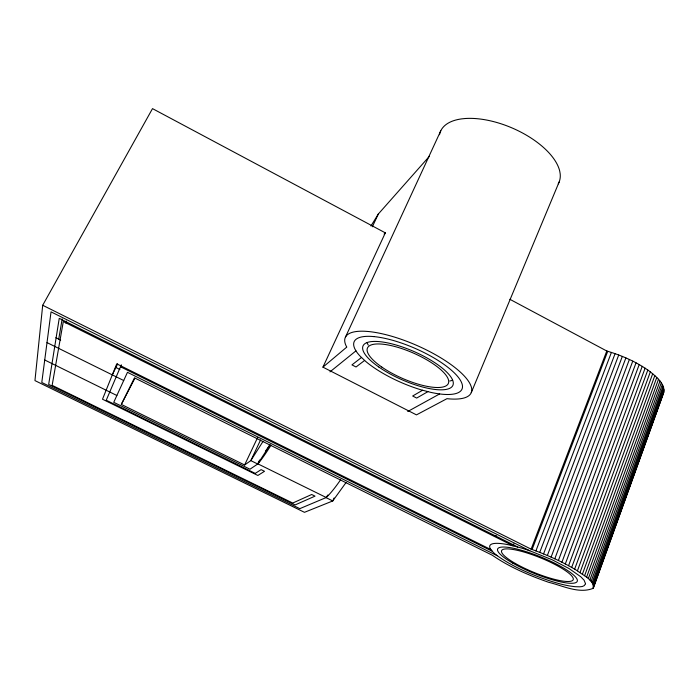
<?xml version="1.0" encoding="UTF-8"?>
<svg xmlns="http://www.w3.org/2000/svg" width="699" height="699" viewBox="0 0 699 699"><rect width="100%" height="100%" fill="white"/><g stroke="black" fill="none" stroke-linecap="round" stroke-linejoin="round"><path stroke-width="1.05" d="M322.938 367.15L346.783 347.088L346.494 346.608A68.755 21.494 23.7 0 1 364.703 331.256L367.936 331.475A68.755 21.494 23.7 0 1 470.41 384.599L471.143 386.416A68.755 21.494 23.7 0 1 447.814 398.762L446.984 398.666L416.464 414.874L322.938 367.15L385.332 232.854L152.504 108.625L42.7 305.262L34.95 380.597L304.467 512.323L332.759 500.947L346.049 482.537M263.042 441.375L250.819 460.615L244.615 464.984L121.32 404.415L134.47 377.853L492.323 555.242C509.536 567.134 528.986 575.408 548.663 582.302C562.712 585.683 578.833 594.054 593.067 588.383L662.879 394.664C667.117 385.271 656.711 377.172 650.35 371.877C637.348 362.204 622.267 355.599 606.784 351.012L509.886 299.303M58.733 339.146L62.167 318.936M65.889 323.148L66.274 321.033M593.067 588.383C594.866 579.925 582.774 575.399 577.426 570.838C562.87 561.9 547.16 554.954 531.126 549.152L42.7 305.262M592.883 583.892L663.648 387.796M593.416 584.984L663.971 389.326M596.43 577.741L599.017 570.585M603.438 558.318L605.282 553.206M609.703 540.93L611.546 535.818M613.39 530.707L614.491 527.64M618.912 515.373L620.756 510.261M623.709 502.083L627.02 492.882M629.974 484.704L633.285 475.503M636.972 465.281L639.55 458.125M643.971 445.857L645.815 440.746M650.236 428.478L651.346 425.411M653.189 420.3L655.033 415.189M657.243 409.055L661.298 397.81M593.696 585.98L664.05 390.785M593.521 587.684L663.893 392.165M588.305 578.72L659.987 381.069M589.816 580.126L661.263 382.825M591.083 581.463L662.294 384.537M592.105 582.721L663.089 386.197M584.6 575.714L656.772 377.451M586.566 577.252L658.493 379.277M577.426 570.838L650.35 371.877M580.021 572.507L652.691 373.747M582.416 574.132L654.841 375.599M571.686 567.422L645.107 368.181M574.648 569.143L647.816 370.024M568.567 565.692L642.232 366.363M561.909 562.232L636.046 362.825M565.308 563.962L639.209 364.572M554.788 558.807L629.371 359.487M558.396 560.511L632.761 361.13M551.1 557.138L625.885 357.914M543.56 553.923L618.72 354.996M547.352 555.504L622.328 356.411M539.742 552.385L615.076 353.659M532.105 549.501L607.737 351.282M535.915 550.908L611.407 352.418M531.126 549.152L606.784 351.012M513.852 543.813L513.083 545.788L63.294 321.557L52.145 385.341L292.741 503.044L311.684 494.499L315.031 496.141L295.118 504.923L48.677 384.389L59.24 318.351L517.741 547.002M112.303 374.891L117.668 363.829M471.266 392.602L559.13 182.011M121.338 364.799L106.231 400.256L255.249 473.389L261.12 469.632L264.51 471.301L257.861 475.46L102.508 399.225L116.75 363.838L490.855 549.554M120.726 367.604L121.521 365.726M334.087 497.968L332.759 500.947L326.005 497.618L327.883 494.979M345.42 337.206L440.781 130.8M372.34 226.791L378.342 213.999L429.413 156.296M258.184 463.018L259.574 460.056M244.615 464.984L257.66 437.478M260.57 439.977L250.819 460.615L257.713 464.005L270.041 444.844M121.32 404.415L134.907 378.246M370.942 225.995L378.342 213.999M497.347 555.775L127.463 372.314L113.745 402.327L249.971 469.212L257.914 463.874L259.67 461.716A81.032 9.026 -63.1 0 0 270.985 445.237M384.109 234.139L385.332 232.854M529.798 550.768L51.036 311.859L41.783 382.484L299.819 508.645L326.258 497.513L328.259 495.512A80.289 13.683 -63.3 0 0 340.623 479.759M329.98 371.859L355.966 350.863M361.444 357.521L351.955 364.895L356.036 366.984L364.607 360.457M422.554 390.252L412.663 396.01L416.674 398.072L427.849 391.676M407.718 411.519L439.627 393.939M257.914 463.874L326.258 497.513M44.727 359.994L116.864 395.494M55.841 337.713L60.664 340.107M116.13 367.613L119.922 369.491M47.008 342.597L123.706 380.527M120.35 366.687L492.192 551.223M439.505 134.715A64.483 31.438 23.3 0 1 461.777 118.865L465.045 118.533A64.483 31.438 23.3 0 1 559.733 171.168L560.144 173.518A64.483 31.438 23.3 0 1 558.23 183.872M494.429 536.517A51.438 10.948 22 0 1 496.5 535.853M269.744 444.896A73.5 8.187 -63.1 0 1 265.393 451.301M452.646 380.169A48.947 15.64 23.7 0 1 449.824 380.99M368.268 345.096A48.947 15.64 23.7 0 1 366.992 342.475M585.544 583.761C584.189 587.798 578.484 586.653 575.172 586.688C566.583 585.849 558.221 583.508 550.017 580.93C531.537 574.7 513.197 567.099 497.26 555.705A51.551 10.651 22.1 0 1 493.075 552.149L490.506 549.038A51.551 10.651 22.1 0 1 508.994 544.862L520.257 547.71A51.551 10.651 22.1 0 1 529.624 550.707L552.158 559.777L569.082 568.575L580.79 576.754L584.076 580.179L585.544 583.761M373.79 336.586L371.02 336.385A58.908 18.41 23.7 0 0 355.101 349.351L356.009 350.95A58.908 18.41 23.7 0 0 359.994 356.027L365.691 361.409A58.908 18.41 23.7 0 0 420.833 389.754L430.532 392.314A58.908 18.41 23.7 0 0 439.479 393.921L442.24 394.236A58.908 18.41 23.7 0 0 461.917 383.471L461.27 381.916A58.908 18.41 23.7 0 0 373.79 336.586M512.778 563.141A42.945 8.869 22.1 0 0 576.99 581.76A42.945 8.869 22.1 0 0 522.616 550.576A42.945 8.869 22.1 0 0 512.778 563.141M515.268 563.42A38.646 7.986 22.1 0 0 572.979 580.109A38.646 7.986 22.1 0 0 523.927 552.035A38.646 7.986 22.1 0 0 515.268 563.42M378.771 366.975A49.07 15.334 23.7 0 0 452.594 385.918A49.07 15.334 23.7 0 0 392.471 344.013A49.07 15.334 23.7 0 0 378.771 366.975M381.75 367.019A44.159 13.797 23.7 0 0 448.094 383.943A44.159 13.797 23.7 0 0 393.817 346.241A44.159 13.797 23.7 0 0 381.75 367.019"/></g></svg>
